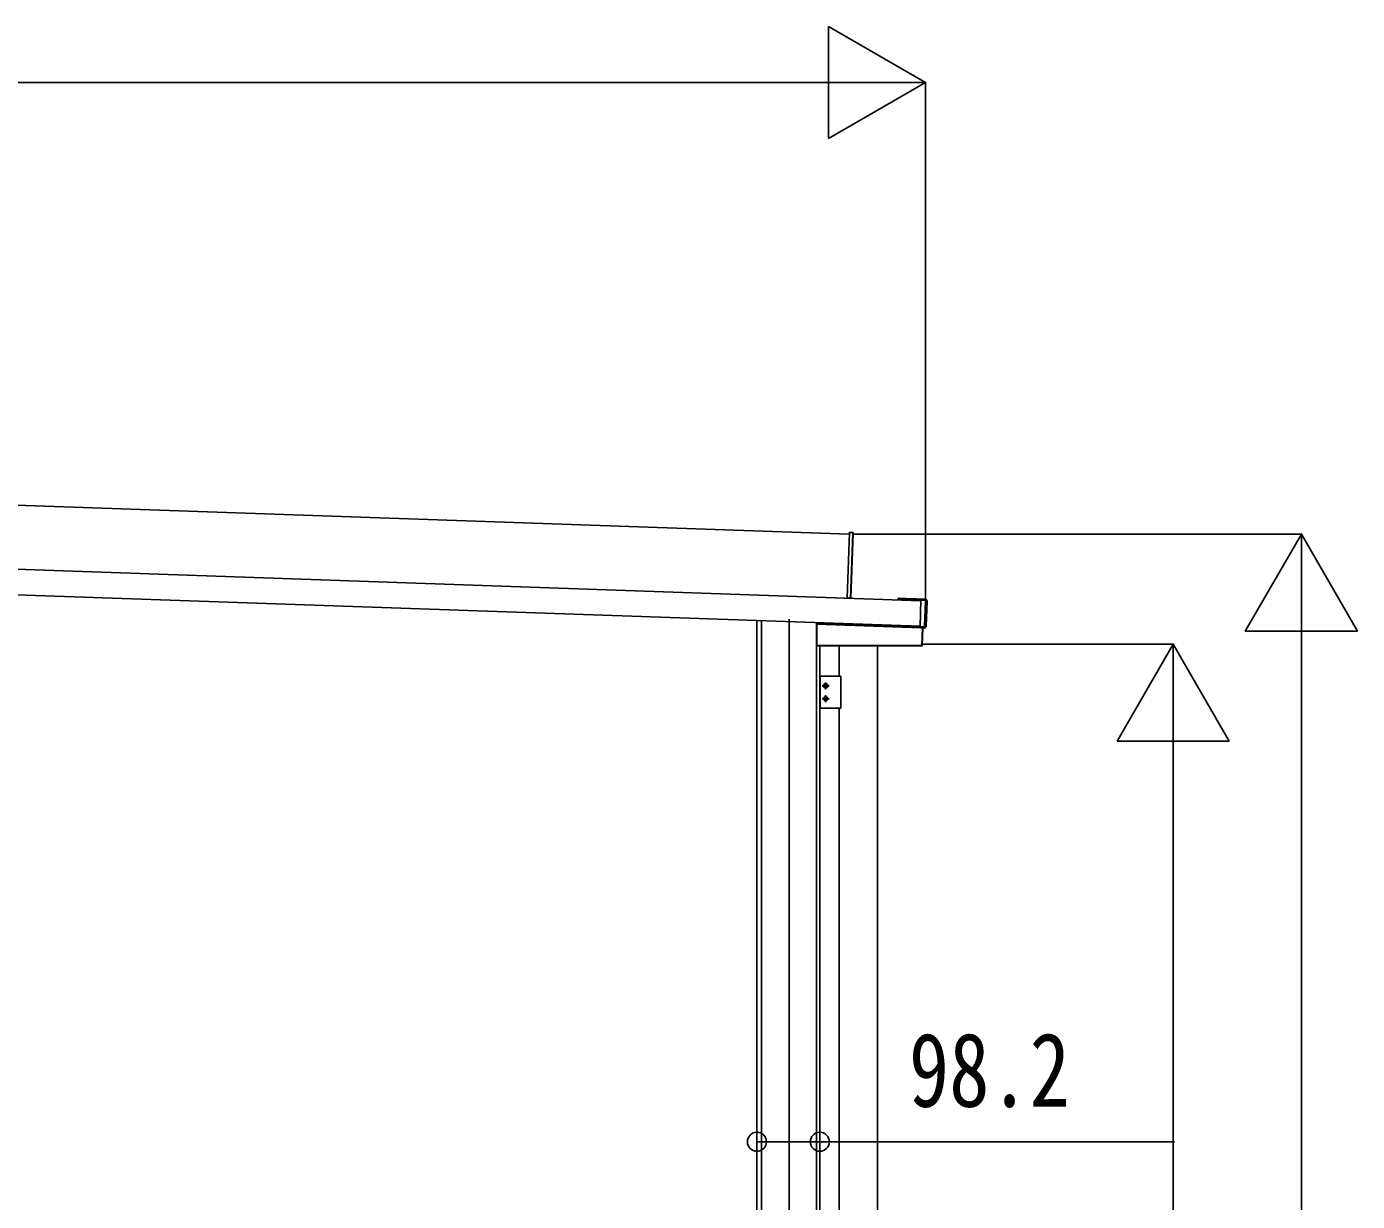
# Model space of a CAD drawing. Units: millimetres, scale not verified. Extents: x -14718 to 14718, y -10395 to 10395.
# Drawn here: x 2821 to 4899, y -5777 to -3942 of the extents above; entities that cross this region are included whole.
import ezdxf
from ezdxf.enums import TextEntityAlignment as Align

# ---------------------------------------------------------------- set-up
doc = ezdxf.new("R2010")
doc.units = ezdxf.units.MM
doc.header["$LTSCALE"] = 50
for name, color, linetype in [('0-3_YKK_12', 2, 'Continuous'), ('0-4_YKK_A1', 4, 'Continuous'), ('0-5_YKK_D', 6, 'Continuous')]:
    doc.layers.add(name, color=color, linetype=linetype)
doc.styles.add('ＭＳ ゴシック', font='')
doc.styles.get('ＭＳ ゴシック').set_extended_font_data('MS Gothic')

msp = doc.modelspace()

# ---------------------------------------------------------------- linework, layer by layer
at = {"layer": '0-3_YKK_12'}
msp.add_line((4011.57, -7659), (4011.57, -4867.51), dxfattribs=at)
at = {"layer": '0-4_YKK_A1'}
for p, q in [((-207.87, -4583.85), (4105.7, -4734.48)), ((4217.64, -4838.45), (-777.01, -4664.04)), ((4216.24, -4878.43), (-778.41, -4704.01)), ((4105.79, -4731.98), (4102.23, -4833.92)), ((4105.79, -4731.98), (4105.81, -4731.48)), ((4111.3, -4732.51), (4105.79, -4731.98)), ((4105.81, -4731.48), (4111.32, -4732.02)), ((4111.77, -4732.53), (4108.21, -4834.47)), ((4102.21, -4834.42), (4102.23, -4833.92)), ((4102.23, -4833.92), (4107.74, -4834.45)), ((4107.74, -4834.45), (4108.21, -4834.47)), ((4188.68, -4836.94), (4188.75, -4834.94)), ((4194.67, -4837.15), (4194.74, -4835.15)), ((4194.74, -4835.15), (4204.74, -4835.5)), ((4204.67, -4837.5), (4204.74, -4835.5)), ((4204.74, -4835.5), (4210.73, -4835.71)), ((4210.66, -4837.71), (4210.73, -4835.71)), ((4210.73, -4835.71), (4224.22, -4836.18)), ((4224.7, -4838.16), (4217.66, -4837.91)), ((4217.68, -4837.41), (4217.69, -4837.06)), ((4218.89, -4837.11), (4217.69, -4837.06)), ((4217.69, -4837.06), (4217.69, -4837.06)), ((4218.89, -4837.11), (4217.69, -4837.06)), ((4218.89, -4837.11), (4218.89, -4837.11)), ((4219.23, -4836.01), (4219.19, -4837.1)), ((4219.49, -4837.02), (4225.19, -4837.22)), ((4219.49, -4837.02), (4219.49, -4837.09)), ((4223.26, -4879.21), (4224.7, -4838.16)), ((4225.19, -4838.18), (4223.76, -4879.23)), ((4225.67, -4837.73), (4224.2, -4879.71)), ((4225.19, -4838.18), (4224.7, -4838.16)), ((4224.71, -4837.66), (4225.19, -4837.22)), ((4225.67, -4837.73), (4225.19, -4838.18)), ((4225.76, -4878.26), (4227.12, -4839.28)), ((3961.57, -4869.53), (3961.57, -7106.5)), ((3968.43, -4869.77), (3968.43, -7606.5)), ((4054.27, -4875.28), (4054.27, -4908.76)), ((4054.27, -4875.28), (4054.64, -4875.3)), ((4054.94, -4875), (4054.57, -4874.98)), ((4054.65, -4875.3), (4054.94, -4875.3)), ((4054.65, -4875.3), (4054.65, -4908.38)), ((4054.77, -4874.78), (4054.77, -4872.79)), ((4054.94, -4875.3), (4054.96, -4875)), ((4054.96, -4875), (4217.75, -4880.68)), ((4055.11, -4874.8), (4055.41, -4874.81)), ((4055.11, -4874.8), (4055.41, -4874.8)), ((4055.41, -4874.8), (4055.41, -4872.81)), ((4217.26, -4880.46), (4055.41, -4874.81)), ((4216.21, -4879.47), (4216.2, -4879.82)), ((4216.2, -4879.82), (4217.4, -4879.86)), ((4216.2, -4879.82), (4216.2, -4879.82)), ((4216.2, -4879.82), (4217.4, -4879.86)), ((4217.28, -4879.85), (4217.26, -4880.46)), ((4217.56, -4880.48), (4217.26, -4880.46)), ((4217.4, -4879.86), (4217.4, -4879.86)), ((4217.56, -4880.48), (4217.58, -4879.87)), ((4217.67, -4880.66), (4217.7, -4879.86)), ((4217.67, -4880.66), (4217.69, -4879.87)), ((4219.77, -4880.75), (4217.75, -4880.68)), ((4217.99, -4879.92), (4217.99, -4879.99)), ((4223.69, -4880.19), (4217.99, -4879.99)), ((4219.48, -4908.77), (4220.44, -4881.08)), ((4219.77, -4880.75), (4219.76, -4881.05)), ((4220.15, -4880.77), (4219.77, -4880.75)), ((4220.06, -4881.06), (4220.44, -4881.08)), ((4222.65, -4881.15), (4220.44, -4881.08)), ((4223.69, -4880.19), (4223.24, -4879.71)), ((4223.76, -4879.23), (4223.26, -4879.21)), ((4223.76, -4879.23), (4224.2, -4879.71)), ((4054.65, -4908.38), (4054.27, -4908.76)), ((4054.56, -4909.06), (4054.94, -4908.68)), ((4054.56, -4909.06), (4219.18, -4909.06)), ((4054.94, -4908.38), (4054.65, -4908.38)), ((4054.7, -4909.06), (4054.7, -7606.5)), ((4054.94, -4908.38), (4054.94, -4908.68)), ((4054.94, -4908.68), (4218.81, -4908.68)), ((4059.77, -4909.06), (4059.77, -7106.5)), ((4089.7, -4956.5), (4089.7, -4909.06)), ((4149.9, -6996.5), (4149.9, -4909.06)), ((4218.81, -4908.38), (4218.81, -4908.68)), ((4218.81, -4908.68), (4219.18, -4909.06)), ((4219.48, -4908.77), (4219.11, -4908.39)), ((4092.36, -4956.5), (4060.06, -4956.5)), ((4060.06, -5006.5), (4060.06, -4956.5)), ((4068.77, -4977), (4068.77, -4966)), ((4092.36, -5006.5), (4092.36, -4956.5)), ((4063.27, -4971.5), (4074.27, -4971.5)), ((4068.77, -4986), (4068.77, -4997)), ((4070, -4971.91), (4070.82, -4971.91)), ((4092.36, -5006.5), (4060.06, -5006.5)), ((4063.27, -4991.5), (4074.27, -4991.5)), ((4070, -4991.09), (4070.82, -4991.09)), ((4089.7, -5936.5), (4089.7, -5006.5))]:
    msp.add_line(p, q, dxfattribs=at)
for points in [[(4107.74, -4834.45), (4111.3, -4732.51), (4111.77, -4732.53)], [(4182.25, -4834.71), (4182.18, -4836.71), (4217.42, -4837.94)], [(4182.25, -4834.71), (4188.75, -4834.94), (4194.74, -4835.15)], [(4216.21, -4879.47), (4216.23, -4878.97), (4217.66, -4837.91), (4217.68, -4837.41)], [(4217.68, -4837.41), (4224.71, -4837.66), (4224.7, -4838.16)], [(4219.49, -4837.09), (4219.43, -4837.09), (4219.39, -4837.11)], [(4055.11, -4872.8), (4055.11, -4874.8), (4054.77, -4874.78)], [(4216.23, -4878.97), (4223.26, -4879.21), (4223.24, -4879.71), (4216.21, -4879.47)], [(4217.9, -4879.9), (4217.94, -4879.91), (4217.99, -4879.92)], [(4218.81, -4908.38), (4219.11, -4908.39), (4220.06, -4881.06), (4219.76, -4881.05)], [(4067.54, -4971.09), (4066.72, -4971.09), (4066.72, -4971.91), (4067.54, -4971.91)], [(4069.18, -4970.27), (4069.18, -4969.45), (4068.36, -4969.45), (4068.36, -4970.27)], [(4068.36, -4972.73), (4068.36, -4973.55), (4069.18, -4973.55), (4069.18, -4972.73)], [(4070.82, -4971.91), (4070.82, -4971.09), (4070, -4971.09)], [(4067.54, -4991.91), (4066.72, -4991.91), (4066.72, -4991.09), (4067.54, -4991.09)], [(4068.36, -4990.27), (4068.36, -4989.45), (4069.18, -4989.45), (4069.18, -4990.27)], [(4069.18, -4992.73), (4069.18, -4993.55), (4068.36, -4993.55), (4068.36, -4992.73)], [(4070.82, -4991.09), (4070.82, -4991.91), (4070, -4991.91)]]:
    msp.add_lwpolyline(points, dxfattribs=at)
msp.add_lwpolyline([(4054.94, -4908.38), (4054.94, -4875.3), (4219.76, -4881.05), (4218.81, -4908.38)], close=True, dxfattribs=at)
for centre in [(4068.77, -4971.5), (4068.77, -4991.5)]:
    msp.add_circle(centre, 3.5, dxfattribs=at)
for centre, radius, start, end in [((4109.26, -4732.19), 2.07, 351.06854, 4.93146), ((4111.27, -4732.51), 0.5, 358, 84.5), ((4219.13, -4833.1), 4.01, 266.55184, 273.90119), ((4224.12, -4839.18), 3, 358, 88), ((4224.69, -4838.16), 0.501, 358.24971, 87.75029), ((4054.94, -4875.3), 0.3, 88.19064, 179.87538), ((4054.94, -4875.3), 0.3, 90.16173, 180.04449), ((4054.95, -4875.3), 0.3, 88.05611, 180.04719), ((4054.94, -4875.16), 0.159, 86.02272, 89.97728), ((4217.38, -4883.57), 3.71, 81.82188, 89.76035), ((4217.76, -4880.48), 0.2, 178, 268), ((4219.76, -4881.05), 0.3, 357.94657, 87.94647), ((4222.76, -4878.15), 3, 268, 358), ((4223.26, -4879.21), 0.501, 268.24971, 357.75029), ((4054.95, -4908.38), 0.301, 180.24971, 269.75029), ((4218.81, -4908.38), 0.301, 270.23913, 357.76087), ((4067.54, -4970.27), 0.82, 270, 0), ((4067.54, -4972.73), 0.82, 0, 90), ((4070, -4970.27), 0.82, 180, 270), ((4070, -4972.73), 0.82, 90, 180), ((4067.54, -4990.27), 0.82, 270, 0), ((4067.54, -4992.73), 0.82, 0, 90), ((4070, -4990.27), 0.82, 180, 270), ((4070, -4992.73), 0.82, 90, 180)]:
    msp.add_arc(centre, radius, start, end, dxfattribs=at)
for centre, major_axis, ratio, start_param, end_param in [((4107.71, -4834.45), (-0.013, 0.504), 0.060033, 4.3753319, 4.7012916), ((4218.89, -4837.07), (0.6, -0.021), 0.061163, 4.712389, 6.2831853), ((4219.48, -4837.32), (-0.01, -0.3), 0.998135, 3.1415927, 3.9545103), ((4225.17, -4837.72), (0.367, 0.342), 0.99628, 5.4996506, 7.06672), ((4054.57, -4875.28), (-0.3, 0.01), 0.998133, 4.7490956, 6.3180268), ((4054.56, -4874.78), (-0.2, 0.007), 0.998133, 1.607503, 3.1764341), ((4054.65, -4874.8), (0, 0.5), 0.061125, 3.1027435, 3.1394501), ((4054.94, -4874.8), (0.007, 0.2), 0.854479, 3.1782993, 4.712389), ((4054.94, -4874.8), (0.47, -0.016), 0.425228, 4.7490956, 6.2831853), ((4054.94, -4874.8), (-0.011, 0.2), 0.151815, 3.0913179, 3.1280246), ((4054.91, -4874.8), (0.201, -0.007), 0.992577, 6.2831853, 6.3180268), ((4054.91, -4874.8), (-0.501, 0.017), 0.998133, 3.1415927, 3.1764341), ((4217.76, -4880.48), (0.5, -0.017), 0.4, 3.1415927, 4.712389), ((4217.39, -4879.89), (0.6, -0.021), 0.061163, 6.2831853, 7.8539816), ((4218, -4879.69), (-0.01, -0.3), 0.998135, 5.4691958, 6.2831853), ((4220.14, -4881.07), (0.3, -0.01), 0.998135, 0, 1.5707963), ((4223.7, -4879.69), (0.342, -0.367), 0.99628, 5.4996506, 7.06672), ((4054.57, -4908.76), (0.213, 0.213), 0.99628, 2.358058, 3.9251274), ((4219.17, -4908.76), (-0.209, 0.217), 0.996405, 2.3754474, 3.9077379)]:
    msp.add_ellipse(centre, major_axis=major_axis, ratio=ratio, start_param=start_param, end_param=end_param, dxfattribs=at)
at = {"layer": '0-5_YKK_D'}
for p, q in [((4224.62, -4029.41), (4073.07, -3941.91)), ((4073.07, -3941.91), (4073.07, -4116.91)), ((-610.39, -4029.41), (4049.62, -4029.41)), ((4224.62, -4029.41), (3921.51, -4029.41)), ((4224.62, -4029.41), (4073.07, -4116.91)), ((4224.62, -4838.18), (4224.62, -4028.41)), ((4111.22, -4734.59), (4812.57, -4734.59)), ((4811.57, -4734.59), (4724.07, -4886.14)), ((4811.57, -4734.59), (4899.07, -4886.14)), ((4811.57, -4734.59), (4811.57, -5037.7)), ((4724.07, -4886.14), (4899.07, -4886.14)), ((4217.76, -4906.5), (4612.57, -4906.5)), ((4611.57, -4906.5), (4524.07, -5058.06)), ((4611.57, -4906.5), (4699.07, -5058.06)), ((4611.57, -4906.5), (4611.57, -5209.61)), ((4811.57, -4909.59), (4811.57, -6931.5)), ((4524.07, -5058.06), (4699.07, -5058.06)), ((4611.57, -6931.5), (4611.57, -5081.5))]:
    msp.add_line(p, q, dxfattribs=at)
msp.add_lwpolyline([(3961.57, -5683.49), (4059.77, -5683.49), (4613.57, -5683.49)], dxfattribs=at)
for centre in [(3961.57, -5683.49), (4059.77, -5683.49)]:
    msp.add_circle(centre, 14.88, dxfattribs=at)

# ---------------------------------------------------------------- texts
at = {"layer": '0-5_YKK_D', "style": 'ＭＳ ゴシック', "width": 0.8}
msp.add_text('98.2', height=115.5, dxfattribs=at).set_placement((4198.77, -5663.49), align=Align.BOTTOM_LEFT)

doc.saveas('drawing.dxf')
